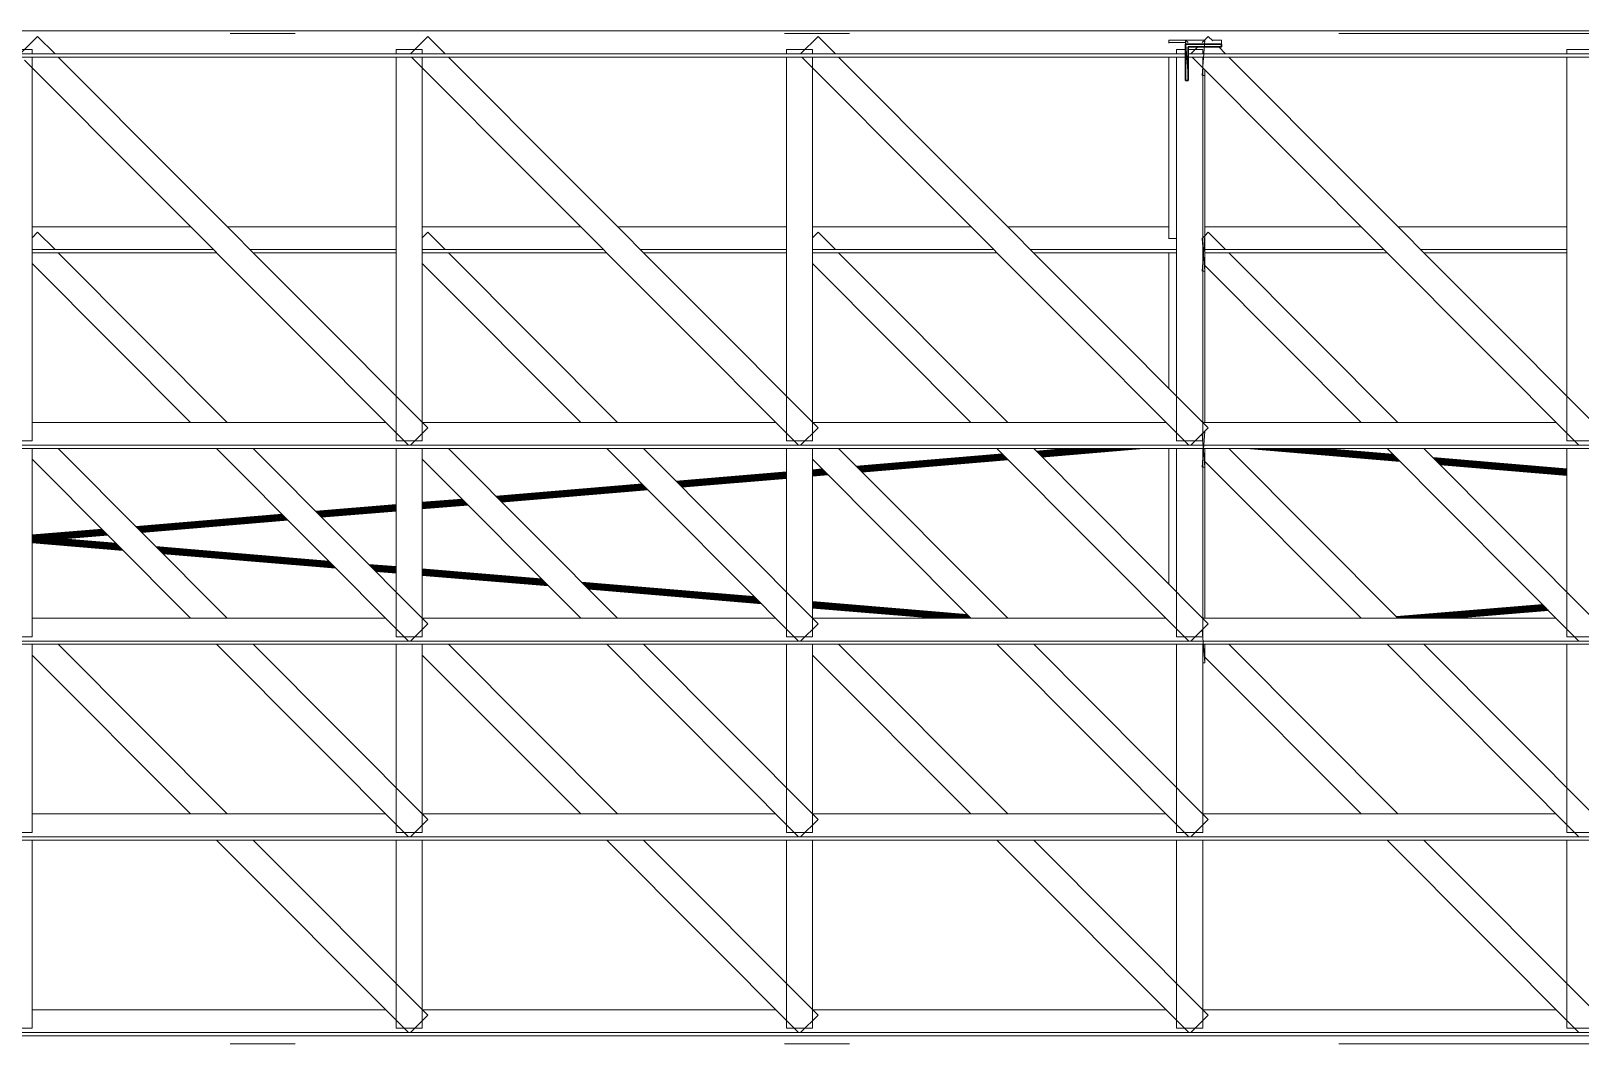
# Model space of a CAD drawing. Header units: inches. Extents: x -37 to 842, y -205 to 94.
# Drawn here: x 81.65 to 84.025, y -143.461 to -141.909 of the extents above; entities that cross this region are included whole.
import ezdxf

# ---------------------------------------------------------------- set-up
doc = ezdxf.new("R2010")
doc.units = ezdxf.units.IN
doc.header["$MEASUREMENT"] = 0
doc.linetypes.add('CYPE_RAYAPUNTOPUNTO', pattern=[0.45, 0.225, -0.075, 0, -0.075, 0, -0.075])
doc.linetypes.add('DASHED', pattern=[0.75, 0.5, -0.25])
doc.layers.add('COTA_FORMAS', color=11, linetype='CYPE_RAYAPUNTOPUNTO', lineweight=0)
doc.layers.add('VISTAS DE CORTES', color=7, linetype='Continuous', lineweight=0)

# ---------------------------------------------------------------- blocks, each defined once
blk = doc.blocks.new('A$Ce7fd5475')
at = {"linetype": 'Continuous', "extrusion": (0, 0, -1)}
h = blk.add_hatch(dxfattribs=at)
h.set_pattern_fill('AR-CONC', color=8, scale=0.05, style=0)
h.set_pattern_definition([(50, (4.03322, 0), (0.35863, -0.031376), [0.0375, -0.4125]), (355, (4.0332, 0), (-0.069376, 0.376096), [0.03, -0.33]), (100.4514, (4.0631, -0.0026), (0.2892544, 0.34472), [0.03187, -0.350571]), (46.1842, (4.0332, 0.1), (0.53362, -0.08276), [0.05625, -0.61875]), (96.6356, (4.0777, 0.0931), (0.467331, 0.48706), [0.047805, -0.525857]), (351.184, (4.0332, 0.1), (0.46733, 0.48706), [0.045, -0.495]), (21, (4.08322, 0.075), (0.2984535, -0.2013094), [0.0375, -0.4125]), (326, (4.0832, 0.075), (0.121658, 0.362575), [0.03, -0.33]), (71.4514, (4.1081, 0.05822), (0.420111, 0.1612656), [0.03187, -0.350571]), (37.5, (4.03322, 0), (0.0060799, 0.1664469), [0, -0.326, 0, -0.335, 0, -0.33125]), (7.5, (4.03322, 0), (0.1315348, 0.1972059), [0, -0.191, 0, -0.3185, 0, -0.12625]), (327.5, (3.92172, 0), (0.2669112, -0.0112774), [0, -0.125, 0, -0.39, 0, -0.5175]), (317.5, (3.87172, 0), (0.291593, 0.0500525), [0, -0.1625, 0, -0.259, 0, -0.3675])])
h.paths.add_polyline_path([(-9.6384, 3.9373), (-9.6344, 3.9373), (-9.6344, 3.9929), (-9.6894, 3.9929), (-9.6894, 3.9889), (-9.6384, 3.9889)])
at = {"linetype": 'Continuous', "extrusion": (0, 1, 0)}
for p, q in [((2.4691, 4.0133), (13.2186, 4.0133)), ((7.8475, 3.9783), (7.8742, 4.0049)), ((7.8742, 4.0049), (7.9008, 3.9783)), ((8.4458, 3.9783), (8.4725, 4.0049)), ((8.4725, 4.0049), (8.4991, 3.9783)), ((9.0441, 3.9783), (9.0709, 4.0049)), ((9.0709, 4.0049), (9.0974, 3.9783)), ((9.6088, 3.9955), (9.6088, 3.9994)), ((9.6088, 3.9994), (9.6344, 3.9994)), ((9.6088, 3.9955), (9.6344, 3.9955)), ((9.6088, 3.9955), (9.6088, 3.9947)), ((9.6344, 3.9994), (9.6637, 3.9994)), ((9.6344, 3.9929), (9.6344, 3.9994)), ((9.6894, 3.9929), (9.6344, 3.9929)), ((9.6344, 3.9929), (9.6344, 3.9373)), ((9.6622, 3.998), (9.6692, 4.0049)), ((9.6692, 4.0049), (9.6761, 3.998)), ((9.6747, 3.9994), (9.6894, 3.9994)), ((9.6894, 3.9929), (9.6894, 3.9994)), ((9.6894, 3.9889), (9.6894, 3.9929)), ((6.0484, 3.9783), (9.6344, 3.9783)), ((6.0484, 3.9733), (9.6344, 3.9733)), ((7.8257, 3.9849), (7.8657, 3.9849)), ((7.8541, 3.9685), (8.4426, 3.3783)), ((7.8657, 3.9783), (7.8657, 3.9849)), ((7.8657, 3.3849), (7.8657, 3.9733)), ((7.9057, 3.9733), (8.4725, 3.4049)), ((8.424, 3.9783), (8.424, 3.9849)), ((8.424, 3.9849), (8.464, 3.9849)), ((8.424, 3.3849), (8.424, 3.9733)), ((8.4476, 3.9733), (9.0409, 3.3783)), ((8.464, 3.9783), (8.464, 3.9849)), ((8.464, 3.3849), (8.464, 3.9733)), ((8.5041, 3.9733), (9.0709, 3.4049)), ((9.0223, 3.9783), (9.0223, 3.9849)), ((9.0223, 3.9849), (9.0623, 3.9849)), ((9.0223, 3.3849), (9.0223, 3.9733)), ((9.0459, 3.9733), (9.6393, 3.3783)), ((9.0623, 3.9783), (9.0623, 3.9849)), ((9.0623, 3.3849), (9.0623, 3.9733)), ((9.1024, 3.9733), (9.6692, 3.4049)), ((9.6088, 3.9733), (9.6088, 3.6955)), ((9.6207, 3.9783), (9.6207, 3.9849)), ((9.6207, 3.9849), (9.6344, 3.9849)), ((9.6207, 3.3849), (9.6207, 3.9733)), ((9.6384, 3.9373), (9.6384, 3.9889)), ((9.6384, 3.9889), (9.6894, 3.9889)), ((9.6384, 3.9849), (9.6607, 3.9849)), ((9.6384, 3.9783), (13.2149, 3.9783)), ((9.6384, 3.9733), (13.2149, 3.9733)), ((9.6425, 3.9783), (9.653, 3.9889)), ((9.6443, 3.9733), (10.2376, 3.3783)), ((9.6607, 3.9783), (9.6607, 3.9849)), ((9.6607, 3.3849), (9.6607, 3.9733)), ((9.6852, 3.9889), (9.6958, 3.9783)), ((9.7007, 3.9733), (10.2675, 3.4049)), ((10.219, 3.9783), (10.219, 3.9849)), ((10.219, 3.9849), (10.259, 3.9849)), ((10.219, 3.3849), (10.219, 3.9733)), ((9.6607, 3.945), (9.6638, 3.945)), ((9.6638, 3.945), (9.6638, 3.9537)), ((9.6638, 3.945), (9.6638, 3.645)), ((9.6344, 3.9373), (9.6384, 3.9373)), ((7.8657, 3.7133), (8.1085, 3.7133)), ((8.165, 3.7133), (8.424, 3.7133)), ((8.464, 3.7133), (8.7069, 3.7133)), ((8.7634, 3.7133), (9.0223, 3.7133)), ((9.0623, 3.7133), (9.3052, 3.7133)), ((9.3617, 3.7133), (9.6088, 3.7133)), ((9.6638, 3.7133), (9.9035, 3.7133)), ((9.96, 3.7133), (10.219, 3.7133)), ((7.8657, 3.6965), (7.8742, 3.7049)), ((7.8742, 3.7049), (7.9008, 3.6783)), ((8.464, 3.6965), (8.4725, 3.7049)), ((8.4725, 3.7049), (8.4991, 3.6783)), ((9.0623, 3.6965), (9.0709, 3.7049)), ((9.0709, 3.7049), (9.0974, 3.6783)), ((9.6088, 3.6955), (9.6207, 3.6955)), ((9.6088, 3.6955), (9.6088, 3.6947)), ((9.6638, 3.6995), (9.6692, 3.7049)), ((9.6692, 3.7049), (9.6958, 3.6783)), ((7.8657, 3.6783), (8.1434, 3.6783)), ((7.8657, 3.6733), (8.1484, 3.6733)), ((7.9057, 3.6733), (8.165, 3.4133)), ((8.1999, 3.6783), (8.424, 3.6783)), ((8.2049, 3.6733), (8.424, 3.6733)), ((8.464, 3.6783), (8.7418, 3.6783)), ((8.464, 3.6733), (8.7468, 3.6733)), ((8.5041, 3.6733), (8.7634, 3.4133)), ((8.7983, 3.6783), (9.0223, 3.6783)), ((8.8032, 3.6733), (9.0223, 3.6733)), ((9.0623, 3.6783), (9.3401, 3.6783)), ((9.0623, 3.6733), (9.3451, 3.6733)), ((9.1024, 3.6733), (9.3617, 3.4133)), ((9.3966, 3.6783), (9.6207, 3.6783)), ((9.4016, 3.6733), (9.6207, 3.6733)), ((9.6088, 3.6733), (9.6088, 3.4655)), ((9.6638, 3.6783), (9.9384, 3.6783)), ((9.6638, 3.6733), (9.9434, 3.6733)), ((9.7007, 3.6733), (9.96, 3.4133)), ((9.9949, 3.6783), (10.219, 3.6783)), ((9.9999, 3.6733), (10.219, 3.6733)), ((7.8657, 3.6568), (8.1085, 3.4133)), ((8.464, 3.6568), (8.7069, 3.4133)), ((9.0623, 3.6568), (9.3052, 3.4133)), ((9.6607, 3.645), (9.6638, 3.645)), ((9.6638, 3.6537), (9.9035, 3.4133)), ((9.6638, 3.645), (9.6638, 3.4133)), ((7.8657, 3.4133), (8.4077, 3.4133)), ((8.4458, 3.3783), (8.4725, 3.4049)), ((8.4642, 3.4133), (9.006, 3.4133)), ((9.0441, 3.3783), (9.0709, 3.4049)), ((9.0625, 3.4133), (9.6044, 3.4133)), ((9.6425, 3.3783), (9.6692, 3.4049)), ((9.6609, 3.4133), (10.2027, 3.4133)), ((2.4691, 3.3783), (13.2391, 3.3783)), ((2.4691, 3.3733), (13.2391, 3.3733)), ((7.8257, 3.3849), (7.8657, 3.3849)), ((7.8657, 3.0849), (7.8657, 3.3733)), ((7.9057, 3.3733), (8.165, 3.1133)), ((8.1484, 3.3733), (8.4426, 3.0783)), ((8.2049, 3.3733), (8.4725, 3.1049)), ((8.424, 3.3849), (8.464, 3.3849)), ((8.424, 3.0849), (8.424, 3.3733)), ((8.464, 3.0849), (8.464, 3.3733)), ((8.5041, 3.3733), (8.7634, 3.1133)), ((8.7468, 3.3733), (9.0409, 3.0783)), ((8.8032, 3.3733), (9.0709, 3.1049)), ((9.0223, 3.3849), (9.0623, 3.3849)), ((9.0223, 3.0849), (9.0223, 3.3733)), ((9.0623, 3.0849), (9.0623, 3.3733)), ((9.1024, 3.3733), (9.3617, 3.1133)), ((9.3451, 3.3733), (9.6393, 3.0783)), ((9.4016, 3.3733), (9.6692, 3.1049)), ((9.4053, 3.3695), (9.4503, 3.3733)), ((9.4054, 3.3695), (9.4509, 3.3733)), ((9.4055, 3.3694), (9.4525, 3.3733)), ((9.4057, 3.3692), (9.455, 3.3733)), ((9.4059, 3.3689), (9.4584, 3.3733)), ((9.4063, 3.3686), (9.4625, 3.3733)), ((9.4066, 3.3682), (9.4675, 3.3733)), ((9.4071, 3.3678), (9.4731, 3.3733)), ((9.4076, 3.3673), (9.4793, 3.3733)), ((9.4081, 3.3668), (9.486, 3.3733)), ((9.4086, 3.3662), (9.493, 3.3733)), ((9.4092, 3.3657), (9.5004, 3.3733)), ((9.4098, 3.3651), (9.5079, 3.3733)), ((9.4103, 3.3645), (9.5154, 3.3733)), ((9.4109, 3.3639), (9.5229, 3.3733)), ((9.4115, 3.3634), (9.5301, 3.3733)), ((9.412, 3.3628), (9.5371, 3.3733)), ((9.4125, 3.3623), (9.5436, 3.3733)), ((9.413, 3.3619), (9.5496, 3.3733)), ((9.4134, 3.3615), (9.555, 3.3733)), ((9.4137, 3.3611), (9.5597, 3.3733)), ((9.414, 3.3608), (9.5636, 3.3733)), ((9.4143, 3.3606), (9.5666, 3.3733)), ((9.4144, 3.3604), (9.5688, 3.3733)), ((9.4145, 3.3603), (9.57, 3.3733)), ((9.4146, 3.3603), (9.5703, 3.3733)), ((9.6088, 3.3733), (9.6088, 3.1655)), ((9.6207, 3.3849), (9.6607, 3.3849)), ((9.6207, 3.0849), (9.6207, 3.3733)), ((9.6607, 3.0849), (9.6607, 3.3733)), ((9.6638, 3.3733), (9.6638, 3.345)), ((9.7007, 3.3733), (9.96, 3.1133)), ((9.963, 3.3536), (9.7278, 3.3733)), ((9.963, 3.3537), (9.7281, 3.3733)), ((9.9629, 3.3538), (9.7293, 3.3733)), ((9.9627, 3.354), (9.7315, 3.3733)), ((9.9624, 3.3543), (9.7346, 3.3733)), ((9.9621, 3.3546), (9.7385, 3.3733)), ((9.9616, 3.355), (9.7431, 3.3733)), ((9.9611, 3.3555), (9.7485, 3.3733)), ((9.9606, 3.3561), (9.7545, 3.3733)), ((9.96, 3.3567), (9.7611, 3.3733)), ((9.9594, 3.3573), (9.768, 3.3733)), ((9.9587, 3.358), (9.7753, 3.3733)), ((9.958, 3.3586), (9.7827, 3.3733)), ((9.9574, 3.3593), (9.7903, 3.3733)), ((9.9567, 3.36), (9.7978, 3.3733)), ((9.956, 3.3607), (9.8051, 3.3733)), ((9.9554, 3.3613), (9.8122, 3.3733)), ((9.9547, 3.3619), (9.8189, 3.3733)), ((9.9542, 3.3625), (9.8251, 3.3733)), ((9.9537, 3.363), (9.8307, 3.3733)), ((9.9532, 3.3635), (9.8356, 3.3733)), ((9.9528, 3.3638), (9.8398, 3.3733)), ((9.9525, 3.3641), (9.8431, 3.3733)), ((9.9523, 3.3644), (9.8456, 3.3733)), ((9.9522, 3.3645), (9.8472, 3.3733)), ((9.9521, 3.3646), (9.8479, 3.3733)), ((9.9434, 3.3733), (10.2376, 3.0783)), ((9.9999, 3.3733), (10.2675, 3.1049)), ((10.219, 3.3849), (10.259, 3.3849)), ((10.219, 3.0849), (10.219, 3.3733)), ((7.8657, 3.3568), (8.1085, 3.1133)), ((8.464, 3.3568), (8.7069, 3.1133)), ((9.0623, 3.3568), (9.3052, 3.1133)), ((9.1292, 3.3465), (9.3532, 3.3652)), ((9.1292, 3.3464), (9.3532, 3.3651)), ((9.1293, 3.3463), (9.3534, 3.365)), ((9.1295, 3.3461), (9.3535, 3.3648)), ((9.1298, 3.3458), (9.3538, 3.3646)), ((9.1301, 3.3455), (9.3541, 3.3642)), ((9.1305, 3.3451), (9.3545, 3.3638)), ((9.1309, 3.3447), (9.3549, 3.3634)), ((9.1314, 3.3442), (9.3554, 3.3629)), ((9.1319, 3.3437), (9.3559, 3.3624)), ((9.1325, 3.3432), (9.3565, 3.3619)), ((9.133, 3.3426), (9.357, 3.3613)), ((9.1336, 3.342), (9.3576, 3.3607)), ((9.1342, 3.3414), (9.3582, 3.3602)), ((9.1348, 3.3409), (9.3588, 3.3596)), ((9.1353, 3.3403), (9.3593, 3.359)), ((9.1358, 3.3398), (9.3599, 3.3585)), ((9.1364, 3.3393), (9.3604, 3.358)), ((9.1368, 3.3388), (9.3608, 3.3575)), ((9.1372, 3.3384), (9.3612, 3.3571)), ((9.1376, 3.338), (9.3616, 3.3567)), ((9.1379, 3.3377), (9.3619, 3.3564)), ((9.1381, 3.3375), (9.3621, 3.3562)), ((9.1383, 3.3373), (9.3623, 3.356)), ((9.1384, 3.3372), (9.3624, 3.3559)), ((9.1384, 3.3372), (9.3624, 3.3559)), ((9.6638, 3.3537), (9.9035, 3.1133)), ((10.219, 3.3423), (10.0137, 3.3594)), ((10.219, 3.3422), (10.0138, 3.3594)), ((10.219, 3.3421), (10.0139, 3.3592)), ((10.219, 3.3419), (10.0142, 3.359)), ((10.219, 3.3416), (10.0145, 3.3587)), ((10.219, 3.3413), (10.0148, 3.3583)), ((10.219, 3.3408), (10.0153, 3.3579)), ((10.219, 3.3404), (10.0158, 3.3574)), ((10.219, 3.3399), (10.0164, 3.3568)), ((10.219, 3.3393), (10.017, 3.3562)), ((10.219, 3.3387), (10.0176, 3.3555)), ((10.219, 3.3381), (10.0183, 3.3549)), ((10.219, 3.3375), (10.019, 3.3542)), ((10.219, 3.3368), (10.0197, 3.3535)), ((10.219, 3.3362), (10.0203, 3.3528)), ((10.219, 3.3356), (10.021, 3.3521)), ((10.219, 3.335), (10.0216, 3.3515)), ((10.219, 3.3345), (10.0222, 3.3509)), ((10.219, 3.334), (10.0228, 3.3504)), ((10.219, 3.3335), (10.0232, 3.3499)), ((10.219, 3.3331), (10.0237, 3.3495)), ((10.219, 3.3328), (10.024, 3.3491)), ((8.853, 3.3234), (9.0223, 3.3375)), ((8.8531, 3.3233), (9.0223, 3.3375)), ((8.8532, 3.3232), (9.0223, 3.3373)), ((8.8534, 3.323), (9.0223, 3.3371)), ((8.8536, 3.3228), (9.0223, 3.3369)), ((8.854, 3.3224), (9.0223, 3.3365)), ((8.8543, 3.3221), (9.0223, 3.3361)), ((8.8548, 3.3216), (9.0223, 3.3356)), ((8.8552, 3.3211), (9.0223, 3.3351)), ((8.8558, 3.3206), (9.0223, 3.3345)), ((8.8563, 3.3201), (9.0223, 3.334)), ((8.8569, 3.3195), (9.0223, 3.3333)), ((8.8574, 3.3189), (9.0223, 3.3327)), ((8.858, 3.3184), (9.0223, 3.3321)), ((8.8586, 3.3178), (9.0223, 3.3315)), ((8.8592, 3.3172), (9.0223, 3.3309)), ((8.8597, 3.3167), (9.0223, 3.3303)), ((8.8602, 3.3162), (9.0223, 3.3297)), ((8.8607, 3.3157), (9.0223, 3.3292)), ((8.8611, 3.3153), (9.0223, 3.3288)), ((8.8614, 3.3149), (9.0223, 3.3284)), ((8.8617, 3.3146), (9.0223, 3.3281)), ((8.862, 3.3144), (9.0223, 3.3278)), ((8.8621, 3.3142), (9.0223, 3.3276)), ((8.8622, 3.3141), (9.0223, 3.3275)), ((8.8623, 3.3141), (9.0223, 3.3275)), ((9.0623, 3.3409), (9.077, 3.3421)), ((9.0623, 3.3408), (9.0771, 3.342)), ((9.0623, 3.3407), (9.0772, 3.3419)), ((9.0623, 3.3405), (9.0774, 3.3417)), ((9.0623, 3.3402), (9.0776, 3.3415)), ((9.0623, 3.3398), (9.078, 3.3412)), ((9.0623, 3.3394), (9.0783, 3.3408)), ((9.0623, 3.339), (9.0788, 3.3403)), ((9.0623, 3.3384), (9.0793, 3.3399)), ((9.0623, 3.3379), (9.0798, 3.3393)), ((9.0623, 3.3373), (9.0803, 3.3388)), ((9.0623, 3.3367), (9.0809, 3.3382)), ((9.0623, 3.3361), (9.0815, 3.3377)), ((9.0623, 3.3354), (9.082, 3.3371)), ((9.0623, 3.3348), (9.0826, 3.3365)), ((9.0623, 3.3342), (9.0832, 3.3359)), ((9.0623, 3.3336), (9.0837, 3.3354)), ((9.0623, 3.3331), (9.0842, 3.3349)), ((9.0623, 3.3326), (9.0847, 3.3344)), ((9.0623, 3.3321), (9.0851, 3.334)), ((9.0623, 3.3317), (9.0854, 3.3337)), ((9.0623, 3.3314), (9.0857, 3.3334)), ((9.0623, 3.3311), (9.086, 3.3331)), ((9.0623, 3.331), (9.0861, 3.333)), ((9.0623, 3.3309), (9.0862, 3.3329)), ((9.0623, 3.3308), (9.0863, 3.3328)), ((9.6607, 3.345), (9.6638, 3.345)), ((9.6638, 3.345), (9.6638, 3.1133)), ((10.219, 3.3326), (10.0243, 3.3488)), ((10.219, 3.3324), (10.0245, 3.3486)), ((10.219, 3.3323), (10.0246, 3.3485)), ((10.219, 3.3322), (10.0246, 3.3485)), ((8.5769, 3.3003), (8.8009, 3.319)), ((8.5769, 3.3003), (8.8009, 3.319)), ((8.577, 3.3001), (8.801, 3.3189)), ((8.5772, 3.2999), (8.8012, 3.3187)), ((8.5775, 3.2997), (8.8015, 3.3184)), ((8.5778, 3.2994), (8.8018, 3.3181)), ((8.5782, 3.299), (8.8022, 3.3177)), ((8.5786, 3.2985), (8.8026, 3.3173)), ((8.5791, 3.2981), (8.8031, 3.3168)), ((8.5796, 3.2975), (8.8036, 3.3163)), ((8.5801, 3.297), (8.8042, 3.3157)), ((8.5807, 3.2964), (8.8047, 3.3152)), ((8.5813, 3.2959), (8.8053, 3.3146)), ((8.5819, 3.2953), (8.8059, 3.314)), ((8.5824, 3.2947), (8.8065, 3.3134)), ((8.583, 3.2941), (8.807, 3.3129)), ((8.5835, 3.2936), (8.8075, 3.3123)), ((8.584, 3.2931), (8.8081, 3.3118)), ((8.5845, 3.2926), (8.8085, 3.3114)), ((8.5849, 3.2922), (8.8089, 3.3109)), ((8.5853, 3.2919), (8.8093, 3.3106)), ((8.5856, 3.2916), (8.8096, 3.3103)), ((8.5858, 3.2913), (8.8098, 3.31)), ((8.586, 3.2912), (8.81, 3.3099)), ((8.5861, 3.291), (8.8101, 3.3098)), ((8.5861, 3.2911), (8.8101, 3.3098)), ((8.3007, 3.2772), (8.424, 3.2875)), ((8.3008, 3.2772), (8.424, 3.2875)), ((8.3009, 3.2771), (8.424, 3.2873)), ((8.3011, 3.2769), (8.424, 3.2871)), ((8.3013, 3.2766), (8.424, 3.2869)), ((8.3016, 3.2763), (8.424, 3.2865)), ((8.302, 3.2759), (8.424, 3.2861)), ((8.3025, 3.2755), (8.424, 3.2856)), ((8.3029, 3.275), (8.424, 3.2851)), ((8.3034, 3.2745), (8.424, 3.2845)), ((8.304, 3.2739), (8.424, 3.284)), ((8.3046, 3.2734), (8.424, 3.2833)), ((8.3051, 3.2728), (8.424, 3.2827)), ((8.3057, 3.2722), (8.424, 3.2821)), ((8.3063, 3.2716), (8.424, 3.2815)), ((8.3068, 3.2711), (8.424, 3.2809)), ((8.3074, 3.2705), (8.424, 3.2803)), ((8.3079, 3.27), (8.424, 3.2797)), ((8.3083, 3.2696), (8.424, 3.2792)), ((8.3088, 3.2691), (8.424, 3.2788)), ((8.3091, 3.2688), (8.424, 3.2784)), ((8.3094, 3.2685), (8.424, 3.2781)), ((8.3097, 3.2683), (8.424, 3.2778)), ((8.464, 3.2908), (8.5248, 3.2959)), ((8.464, 3.2909), (8.5247, 3.2959)), ((8.464, 3.2907), (8.5249, 3.2958)), ((8.464, 3.2905), (8.5251, 3.2956)), ((8.464, 3.2902), (8.5253, 3.2953)), ((8.464, 3.2898), (8.5257, 3.295)), ((8.464, 3.2894), (8.526, 3.2946)), ((8.464, 3.289), (8.5265, 3.2942)), ((8.464, 3.2884), (8.527, 3.2937)), ((8.464, 3.2879), (8.5275, 3.2932)), ((8.464, 3.2873), (8.528, 3.2926)), ((8.464, 3.2867), (8.5286, 3.2921)), ((8.464, 3.2861), (8.5292, 3.2915)), ((8.464, 3.2854), (8.5297, 3.2909)), ((8.464, 3.2848), (8.5303, 3.2903)), ((8.464, 3.2842), (8.5309, 3.2898)), ((8.464, 3.2836), (8.5314, 3.2892)), ((8.464, 3.2831), (8.5319, 3.2887)), ((8.464, 3.2826), (8.5324, 3.2883)), ((8.464, 3.2821), (8.5328, 3.2879)), ((8.464, 3.2817), (8.5331, 3.2875)), ((8.464, 3.2814), (8.5334, 3.2872)), ((8.464, 3.2811), (8.5337, 3.287)), ((8.464, 3.281), (8.5338, 3.2868)), ((8.464, 3.2808), (8.534, 3.2867)), ((8.464, 3.2809), (8.5339, 3.2867)), ((8.0246, 3.2541), (8.2486, 3.2729)), ((8.0246, 3.2541), (8.2486, 3.2728)), ((8.0247, 3.254), (8.2487, 3.2727)), ((8.0249, 3.2538), (8.2489, 3.2725)), ((8.0252, 3.2535), (8.2492, 3.2722)), ((8.0255, 3.2532), (8.2495, 3.2719)), ((8.0259, 3.2528), (8.2499, 3.2715)), ((8.0263, 3.2524), (8.2503, 3.2711)), ((8.0268, 3.2519), (8.2508, 3.2706)), ((8.0273, 3.2514), (8.2513, 3.2701)), ((8.0278, 3.2508), (8.2519, 3.2696)), ((8.0284, 3.2503), (8.2524, 3.269)), ((8.029, 3.2497), (8.253, 3.2684)), ((8.0296, 3.2491), (8.2536, 3.2678)), ((8.0301, 3.2485), (8.2542, 3.2673)), ((8.0307, 3.248), (8.2547, 3.2667)), ((8.0312, 3.2475), (8.2552, 3.2662)), ((8.0317, 3.2469), (8.2557, 3.2657)), ((8.0322, 3.2465), (8.2562, 3.2652)), ((8.0326, 3.2461), (8.2566, 3.2648)), ((8.033, 3.2457), (8.257, 3.2644)), ((8.0333, 3.2454), (8.2573, 3.2641)), ((8.0335, 3.2452), (8.2575, 3.2639)), ((8.0337, 3.245), (8.2577, 3.2637)), ((8.0338, 3.2449), (8.2578, 3.2636)), ((8.0338, 3.2449), (8.2578, 3.2636)), ((8.3098, 3.2681), (8.424, 3.2776)), ((8.3099, 3.268), (8.424, 3.2775)), ((8.3099, 3.268), (8.424, 3.2775)), ((7.8657, 3.2409), (7.9724, 3.2498)), ((7.8657, 3.2408), (7.9725, 3.2497)), ((7.8657, 3.2407), (7.9726, 3.2496)), ((7.8657, 3.2405), (7.9728, 3.2494)), ((7.8657, 3.2402), (7.973, 3.2492)), ((7.8657, 3.2398), (7.9734, 3.2488)), ((7.8657, 3.2394), (7.9737, 3.2485)), ((7.8657, 3.239), (7.9742, 3.248)), ((7.8657, 3.2384), (7.9746, 3.2476)), ((7.8657, 3.2379), (7.9752, 3.247)), ((7.8657, 3.2373), (7.9757, 3.2465)), ((7.8657, 3.2367), (7.9763, 3.2459)), ((7.8657, 3.2361), (7.9768, 3.2453)), ((7.8657, 3.2354), (7.9774, 3.2448)), ((7.8657, 3.2348), (7.978, 3.2442)), ((7.8657, 3.2342), (7.9786, 3.2436)), ((7.8657, 3.2336), (7.9791, 3.2431)), ((7.8657, 3.2331), (7.9796, 3.2426)), ((7.8657, 3.2326), (7.9801, 3.2421)), ((7.8657, 3.2321), (7.9805, 3.2417)), ((7.8657, 3.2317), (7.9808, 3.2414)), ((7.8657, 3.2314), (7.9811, 3.2411)), ((7.8657, 3.2311), (7.9814, 3.2408)), ((7.8657, 3.2309), (7.9816, 3.2406)), ((7.8657, 3.231), (7.9815, 3.2406)), ((7.8657, 3.2308), (7.9817, 3.2405)), ((8.003, 3.2192), (7.8657, 3.2306)), ((8.0024, 3.2197), (7.8674, 3.231)), ((8.0018, 3.2203), (7.8707, 3.2313)), ((8.0012, 3.2209), (7.8742, 3.2315)), ((8.0005, 3.2216), (7.8778, 3.2319)), ((7.9999, 3.2223), (7.8815, 3.2322)), ((7.9992, 3.223), (7.8853, 3.2325)), ((7.9985, 3.2236), (7.8891, 3.2328)), ((7.9978, 3.2243), (7.8927, 3.2331)), ((7.9972, 3.225), (7.8963, 3.2334)), ((7.9966, 3.2256), (7.8996, 3.2337)), ((7.996, 3.2261), (7.9027, 3.2339)), ((7.9955, 3.2266), (7.9055, 3.2342)), ((7.995, 3.2271), (7.908, 3.2344)), ((7.9947, 3.2275), (7.9101, 3.2345)), ((7.9944, 3.2278), (7.9117, 3.2347)), ((7.9941, 3.228), (7.913, 3.2348)), ((7.994, 3.2282), (7.9138, 3.2349)), ((7.9939, 3.2282), (7.9141, 3.2349)), ((8.0035, 3.2187), (7.8657, 3.2302)), ((8.0039, 3.2182), (7.8657, 3.2298)), ((8.0042, 3.2179), (7.8657, 3.2295)), ((8.0045, 3.2176), (7.8657, 3.2292)), ((8.0047, 3.2174), (7.8657, 3.229)), ((8.0048, 3.2173), (7.8657, 3.2289)), ((8.0048, 3.2173), (7.8657, 3.2289)), ((8.3203, 3.2009), (8.0555, 3.2231)), ((8.3204, 3.2009), (8.0556, 3.223)), ((8.3205, 3.2007), (8.0558, 3.2229)), ((8.3207, 3.2005), (8.056, 3.2226)), ((8.321, 3.2002), (8.0563, 3.2223)), ((8.3214, 3.1998), (8.0567, 3.2219)), ((8.3219, 3.1994), (8.0571, 3.2215)), ((8.3224, 3.1989), (8.0576, 3.221)), ((8.3229, 3.1983), (8.0582, 3.2204)), ((8.3235, 3.1977), (8.0588, 3.2198)), ((8.3242, 3.197), (8.0594, 3.2192)), ((8.3248, 3.1964), (8.0601, 3.2185)), ((8.3255, 3.1957), (8.0608, 3.2178)), ((8.3262, 3.195), (8.0615, 3.2171)), ((8.3269, 3.1943), (8.0621, 3.2164)), ((8.3276, 3.1937), (8.0628, 3.2158)), ((8.3282, 3.193), (8.0634, 3.2152)), ((8.3288, 3.1924), (8.064, 3.2146)), ((8.3293, 3.1919), (8.0646, 3.214)), ((8.3298, 3.1914), (8.0651, 3.2135)), ((8.3302, 3.191), (8.0655, 3.2131)), ((8.3306, 3.1906), (8.0658, 3.2127)), ((8.3309, 3.1903), (8.0661, 3.2125)), ((8.3311, 3.1901), (8.0663, 3.2123)), ((8.3312, 3.19), (8.0664, 3.2121)), ((8.3312, 3.19), (8.0665, 3.2121)), ((8.424, 3.1923), (8.3819, 3.1958)), ((8.424, 3.1922), (8.382, 3.1957)), ((8.424, 3.1921), (8.3821, 3.1956)), ((8.424, 3.1919), (8.3823, 3.1954)), ((8.424, 3.1916), (8.3826, 3.1951)), ((8.424, 3.1913), (8.383, 3.1947)), ((8.424, 3.1908), (8.3835, 3.1942)), ((8.424, 3.1904), (8.384, 3.1937)), ((8.424, 3.1899), (8.3845, 3.1931)), ((8.424, 3.1893), (8.3852, 3.1925)), ((8.424, 3.1887), (8.3858, 3.1919)), ((8.424, 3.1881), (8.3865, 3.1912)), ((8.424, 3.1875), (8.3871, 3.1905)), ((8.424, 3.1868), (8.3878, 3.1899)), ((8.424, 3.1862), (8.3885, 3.1892)), ((8.424, 3.1856), (8.3892, 3.1885)), ((8.424, 3.185), (8.3898, 3.1879)), ((8.424, 3.1845), (8.3904, 3.1873)), ((8.424, 3.184), (8.3909, 3.1867)), ((8.424, 3.1835), (8.3914, 3.1862)), ((8.424, 3.1831), (8.3919, 3.1858)), ((8.424, 3.1828), (8.3922, 3.1855)), ((8.424, 3.1826), (8.3925, 3.1852)), ((8.424, 3.1824), (8.3927, 3.185)), ((8.424, 3.1823), (8.3928, 3.1849)), ((8.424, 3.1822), (8.3928, 3.1848)), ((8.6467, 3.1737), (8.464, 3.1889)), ((8.6467, 3.1736), (8.464, 3.1889)), ((8.6469, 3.1735), (8.464, 3.1887)), ((8.6471, 3.1732), (8.464, 3.1885)), ((8.6474, 3.1729), (8.464, 3.1883)), ((8.6478, 3.1726), (8.464, 3.1879)), ((8.6482, 3.1721), (8.464, 3.1875)), ((8.6487, 3.1716), (8.464, 3.187)), ((8.6493, 3.171), (8.464, 3.1865)), ((8.6499, 3.1704), (8.464, 3.186)), ((8.6505, 3.1698), (8.464, 3.1854)), ((8.6512, 3.1691), (8.464, 3.1847)), ((8.6519, 3.1684), (8.464, 3.1841)), ((8.6526, 3.1677), (8.464, 3.1835)), ((8.6533, 3.1671), (8.464, 3.1829)), ((8.6539, 3.1664), (8.464, 3.1823)), ((8.6545, 3.1658), (8.464, 3.1817)), ((8.6551, 3.1652), (8.464, 3.1811)), ((8.6557, 3.1646), (8.464, 3.1806)), ((8.6562, 3.1641), (8.464, 3.1802)), ((8.6566, 3.1637), (8.464, 3.1798)), ((8.657, 3.1633), (8.464, 3.1795)), ((8.6572, 3.1631), (8.464, 3.1792)), ((8.6574, 3.1629), (8.464, 3.179)), ((8.6575, 3.1628), (8.464, 3.1789)), ((8.6576, 3.1627), (8.464, 3.1789)), ((8.973, 3.1464), (8.7083, 3.1685)), ((8.9731, 3.1463), (8.7083, 3.1685)), ((8.9732, 3.1462), (8.7085, 3.1683)), ((8.9734, 3.146), (8.7087, 3.1681)), ((8.9738, 3.1457), (8.709, 3.1678)), ((8.9741, 3.1453), (8.7094, 3.1674)), ((8.9746, 3.1448), (8.7098, 3.167)), ((8.9751, 3.1443), (8.7103, 3.1664)), ((8.9757, 3.1438), (8.7109, 3.1659)), ((8.9763, 3.1431), (8.7115, 3.1653)), ((8.9769, 3.1425), (8.7122, 3.1646)), ((8.9776, 3.1418), (8.7128, 3.164)), ((8.9783, 3.1411), (8.7135, 3.1633)), ((8.9789, 3.1405), (8.7142, 3.1626)), ((8.9796, 3.1398), (8.7149, 3.1619)), ((8.9803, 3.1391), (8.7155, 3.1612)), ((8.9809, 3.1385), (8.7162, 3.1606)), ((8.9815, 3.1379), (8.7168, 3.16)), ((8.982, 3.1373), (8.7173, 3.1595)), ((8.9825, 3.1369), (8.7178, 3.159)), ((8.983, 3.1364), (8.7182, 3.1585)), ((8.9833, 3.1361), (8.7186, 3.1582)), ((8.9836, 3.1358), (8.7189, 3.1579)), ((8.9838, 3.1356), (8.7191, 3.1577)), ((8.9839, 3.1355), (8.7192, 3.1576)), ((8.9839, 3.1355), (8.7192, 3.1576)), ((9.2994, 3.1191), (9.0623, 3.1389)), ((9.2994, 3.1191), (9.0623, 3.1389)), ((9.2996, 3.1189), (9.0623, 3.1387)), ((9.2998, 3.1187), (9.0623, 3.1385)), ((9.3001, 3.1184), (9.0623, 3.1383)), ((9.3005, 3.118), (9.0623, 3.1379)), ((9.3009, 3.1176), (9.0623, 3.1375)), ((9.3015, 3.117), (9.0623, 3.137)), ((9.302, 3.1165), (9.0623, 3.1365)), ((9.3026, 3.1159), (9.0623, 3.1359)), ((9.3033, 3.1152), (9.0623, 3.1354)), ((7.8657, 3.1133), (8.4077, 3.1133)), ((8.4642, 3.1133), (9.006, 3.1133)), ((9.3039, 3.1146), (9.0623, 3.1347)), ((9.3046, 3.1139), (9.0623, 3.1341)), ((9.3041, 3.1133), (9.0623, 3.1335)), ((9.2966, 3.1133), (9.0623, 3.1329)), ((9.2893, 3.1133), (9.0623, 3.1323)), ((9.2824, 3.1133), (9.0623, 3.1317)), ((9.2759, 3.1133), (9.0623, 3.1311)), ((9.2699, 3.1133), (9.0623, 3.1306)), ((9.2645, 3.1133), (9.0623, 3.1302)), ((9.2598, 3.1133), (9.0623, 3.1298)), ((9.2559, 3.1133), (9.0623, 3.1295)), ((9.2529, 3.1133), (9.0623, 3.1292)), ((9.2507, 3.1133), (9.0623, 3.129)), ((9.2494, 3.1133), (9.0623, 3.1289)), ((9.2491, 3.1133), (9.0623, 3.1289)), ((9.0625, 3.1133), (9.6044, 3.1133)), ((9.3692, 3.1133), (9.361, 3.114)), ((9.3685, 3.1133), (9.3611, 3.1139)), ((9.367, 3.1133), (9.3612, 3.1138)), ((9.3645, 3.1133), (9.3614, 3.1135)), ((9.6609, 3.1133), (10.2027, 3.1133)), ((9.9576, 3.1157), (10.1816, 3.1344)), ((9.9577, 3.1156), (10.1817, 3.1344)), ((9.9578, 3.1155), (10.1818, 3.1342)), ((9.958, 3.1153), (10.182, 3.134)), ((9.9582, 3.1151), (10.1823, 3.1338)), ((9.9586, 3.1147), (10.1826, 3.1335)), ((9.959, 3.1144), (10.183, 3.1331)), ((9.9594, 3.1139), (10.1834, 3.1326)), ((9.9599, 3.1134), (10.1839, 3.1322)), ((9.9646, 3.1133), (10.1844, 3.1317)), ((9.9717, 3.1133), (10.1849, 3.1311)), ((9.9791, 3.1133), (10.1855, 3.1305)), ((9.9865, 3.1133), (10.1861, 3.13)), ((9.9941, 3.1133), (10.1867, 3.1294)), ((10.0015, 3.1133), (10.1872, 3.1288)), ((10.0088, 3.1133), (10.1878, 3.1282)), ((10.0158, 3.1133), (10.1883, 3.1277)), ((10.0223, 3.1133), (10.1888, 3.1272)), ((10.0283, 3.1133), (10.1893, 3.1267)), ((10.0337, 3.1133), (10.1897, 3.1263)), ((10.0383, 3.1133), (10.1901, 3.126)), ((10.0422, 3.1133), (10.1904, 3.1257)), ((10.0453, 3.1133), (10.1906, 3.1254)), ((10.0475, 3.1133), (10.1908, 3.1253)), ((10.0487, 3.1133), (10.1909, 3.1252)), ((10.049, 3.1133), (10.1909, 3.1251)), ((8.4458, 3.0783), (8.4725, 3.1049)), ((9.0441, 3.0783), (9.0709, 3.1049)), ((9.6425, 3.0783), (9.6692, 3.1049)), ((2.5236, 3.0783), (13.2186, 3.0783)), ((2.5236, 3.0733), (13.2186, 3.0733)), ((7.8257, 3.0849), (7.8657, 3.0849)), ((7.8657, 2.7849), (7.8657, 3.0733)), ((7.9057, 3.0733), (8.165, 2.8133)), ((8.1484, 3.0733), (8.4426, 2.7783)), ((8.2049, 3.0733), (8.4725, 2.8049)), ((8.424, 3.0849), (8.464, 3.0849)), ((8.424, 2.7849), (8.424, 3.0733)), ((8.464, 2.7849), (8.464, 3.0733)), ((8.5041, 3.0733), (8.7634, 2.8133)), ((8.7468, 3.0733), (9.0409, 2.7783)), ((8.8032, 3.0733), (9.0709, 2.8049)), ((9.0223, 3.0849), (9.0623, 3.0849)), ((9.0223, 2.7849), (9.0223, 3.0733)), ((9.0623, 2.7849), (9.0623, 3.0733)), ((9.1024, 3.0733), (9.3617, 2.8133)), ((9.3451, 3.0733), (9.6393, 2.7783)), ((9.4016, 3.0733), (9.6692, 2.8049)), ((9.6207, 3.0849), (9.6607, 3.0849)), ((9.6207, 2.7849), (9.6207, 3.0733)), ((9.6607, 2.7849), (9.6607, 3.0733)), ((9.6638, 3.0733), (9.6638, 3.045)), ((9.7007, 3.0733), (9.96, 2.8133)), ((9.9434, 3.0733), (10.2376, 2.7783)), ((9.9999, 3.0733), (10.2675, 2.8049)), ((10.219, 3.0849), (10.259, 3.0849)), ((10.219, 2.7849), (10.219, 3.0733)), ((7.8657, 3.0568), (8.1085, 2.8133)), ((8.464, 3.0568), (8.7069, 2.8133)), ((9.0623, 3.0568), (9.3052, 2.8133)), ((9.6607, 3.045), (9.6638, 3.045)), ((9.6638, 3.0537), (9.9035, 2.8133)), ((7.8657, 2.8133), (8.4077, 2.8133)), ((8.4458, 2.7783), (8.4725, 2.8049)), ((8.4642, 2.8133), (9.006, 2.8133)), ((9.0441, 2.7783), (9.0709, 2.8049)), ((9.0625, 2.8133), (9.6044, 2.8133)), ((9.6425, 2.7783), (9.6692, 2.8049)), ((9.6609, 2.8133), (10.2027, 2.8133)), ((7.8257, 2.7849), (7.8657, 2.7849)), ((8.424, 2.7849), (8.464, 2.7849)), ((9.0223, 2.7849), (9.0623, 2.7849)), ((9.6207, 2.7849), (9.6607, 2.7849)), ((10.219, 2.7849), (10.259, 2.7849)), ((2.5236, 2.7783), (13.2186, 2.7783)), ((2.5236, 2.7733), (13.2186, 2.7733)), ((7.8657, 2.4849), (7.8657, 2.7733)), ((8.1484, 2.7733), (8.4426, 2.4783)), ((8.2049, 2.7733), (8.4725, 2.5049)), ((8.424, 2.4849), (8.424, 2.7733)), ((8.464, 2.4849), (8.464, 2.7733)), ((8.7468, 2.7733), (9.0409, 2.4783)), ((8.8032, 2.7733), (9.0709, 2.5049)), ((9.0223, 2.4849), (9.0223, 2.7733)), ((9.0623, 2.4849), (9.0623, 2.7733)), ((9.3451, 2.7733), (9.6393, 2.4783)), ((9.4016, 2.7733), (9.6692, 2.5049)), ((9.6207, 2.4849), (9.6207, 2.7733)), ((9.6607, 2.4849), (9.6607, 2.7733)), ((9.9434, 2.7733), (10.2376, 2.4783)), ((9.9999, 2.7733), (10.2675, 2.5049)), ((10.219, 2.4849), (10.219, 2.7733)), ((7.8657, 2.5133), (8.4077, 2.5133)), ((8.4458, 2.4783), (8.4725, 2.5049)), ((8.4642, 2.5133), (9.006, 2.5133)), ((9.0441, 2.4783), (9.0709, 2.5049)), ((9.0625, 2.5133), (9.6044, 2.5133)), ((9.6425, 2.4783), (9.6692, 2.5049)), ((9.6609, 2.5133), (10.2027, 2.5133)), ((2.5236, 2.4783), (13.1874, 2.4783)), ((2.5236, 2.4733), (13.1874, 2.4733)), ((7.8257, 2.4849), (7.8657, 2.4849)), ((8.424, 2.4849), (8.464, 2.4849)), ((9.0223, 2.4849), (9.0623, 2.4849)), ((9.6207, 2.4849), (9.6607, 2.4849)), ((10.219, 2.4849), (10.259, 2.4849))]:
    blk.add_line(p, q, dxfattribs=at)
at = {"color": 1, "linetype": 'DASHED', "extrusion": (0, 1, 0)}
for p, q in [((9.6344, 3.9994), (9.6384, 3.9955)), ((9.6344, 3.9994), (9.6384, 3.945)), ((9.6598, 3.9955), (9.6638, 3.9994)), ((9.6598, 3.945), (9.6638, 3.9994)), ((9.6598, 3.6955), (9.6638, 3.6994)), ((9.6598, 3.645), (9.6638, 3.6994)), ((9.6598, 3.6955), (9.6638, 3.645)), ((9.6598, 3.3955), (9.6638, 3.3994)), ((9.6598, 3.345), (9.6638, 3.3994)), ((9.6598, 3.3955), (9.6638, 3.345)), ((9.6598, 3.0955), (9.6638, 3.0994)), ((9.6598, 3.0955), (9.6638, 3.045))]:
    blk.add_line(p, q, dxfattribs=at)
at = {"color": 5, "linetype": 'Continuous', "lineweight": 30, "extrusion": (-2.80534e-31, -6.67738e-30, -1)}
for p, q in [((9.6344, 3.9929), (9.6344, 3.9373)), ((9.6894, 3.9929), (9.6344, 3.9929)), ((9.6894, 3.9889), (9.6894, 3.9929)), ((9.6384, 3.9889), (9.6894, 3.9889)), ((9.6384, 3.9373), (9.6384, 3.9889)), ((9.6344, 3.9373), (9.6384, 3.9373))]:
    blk.add_line(p, q, dxfattribs=at)

msp = doc.modelspace()

# ---------------------------------------------------------------- linework, layer by layer
at = {"layer": 'COTA_FORMAS', "ltscale": 10}
for p, q in [((74.255, -141.9124), (100.9093, -141.9124)), ((74.255, -143.4611), (100.9093, -143.4611))]:
    msp.add_line(p, q, dxfattribs=at)

# ---------------------------------------------------------------- block references
at = {"layer": 'VISTAS DE CORTES'}
msp.add_blockref('A$Ce7fd5475', (73.7858, -145.9218), dxfattribs=at)

doc.saveas('drawing.dxf')
